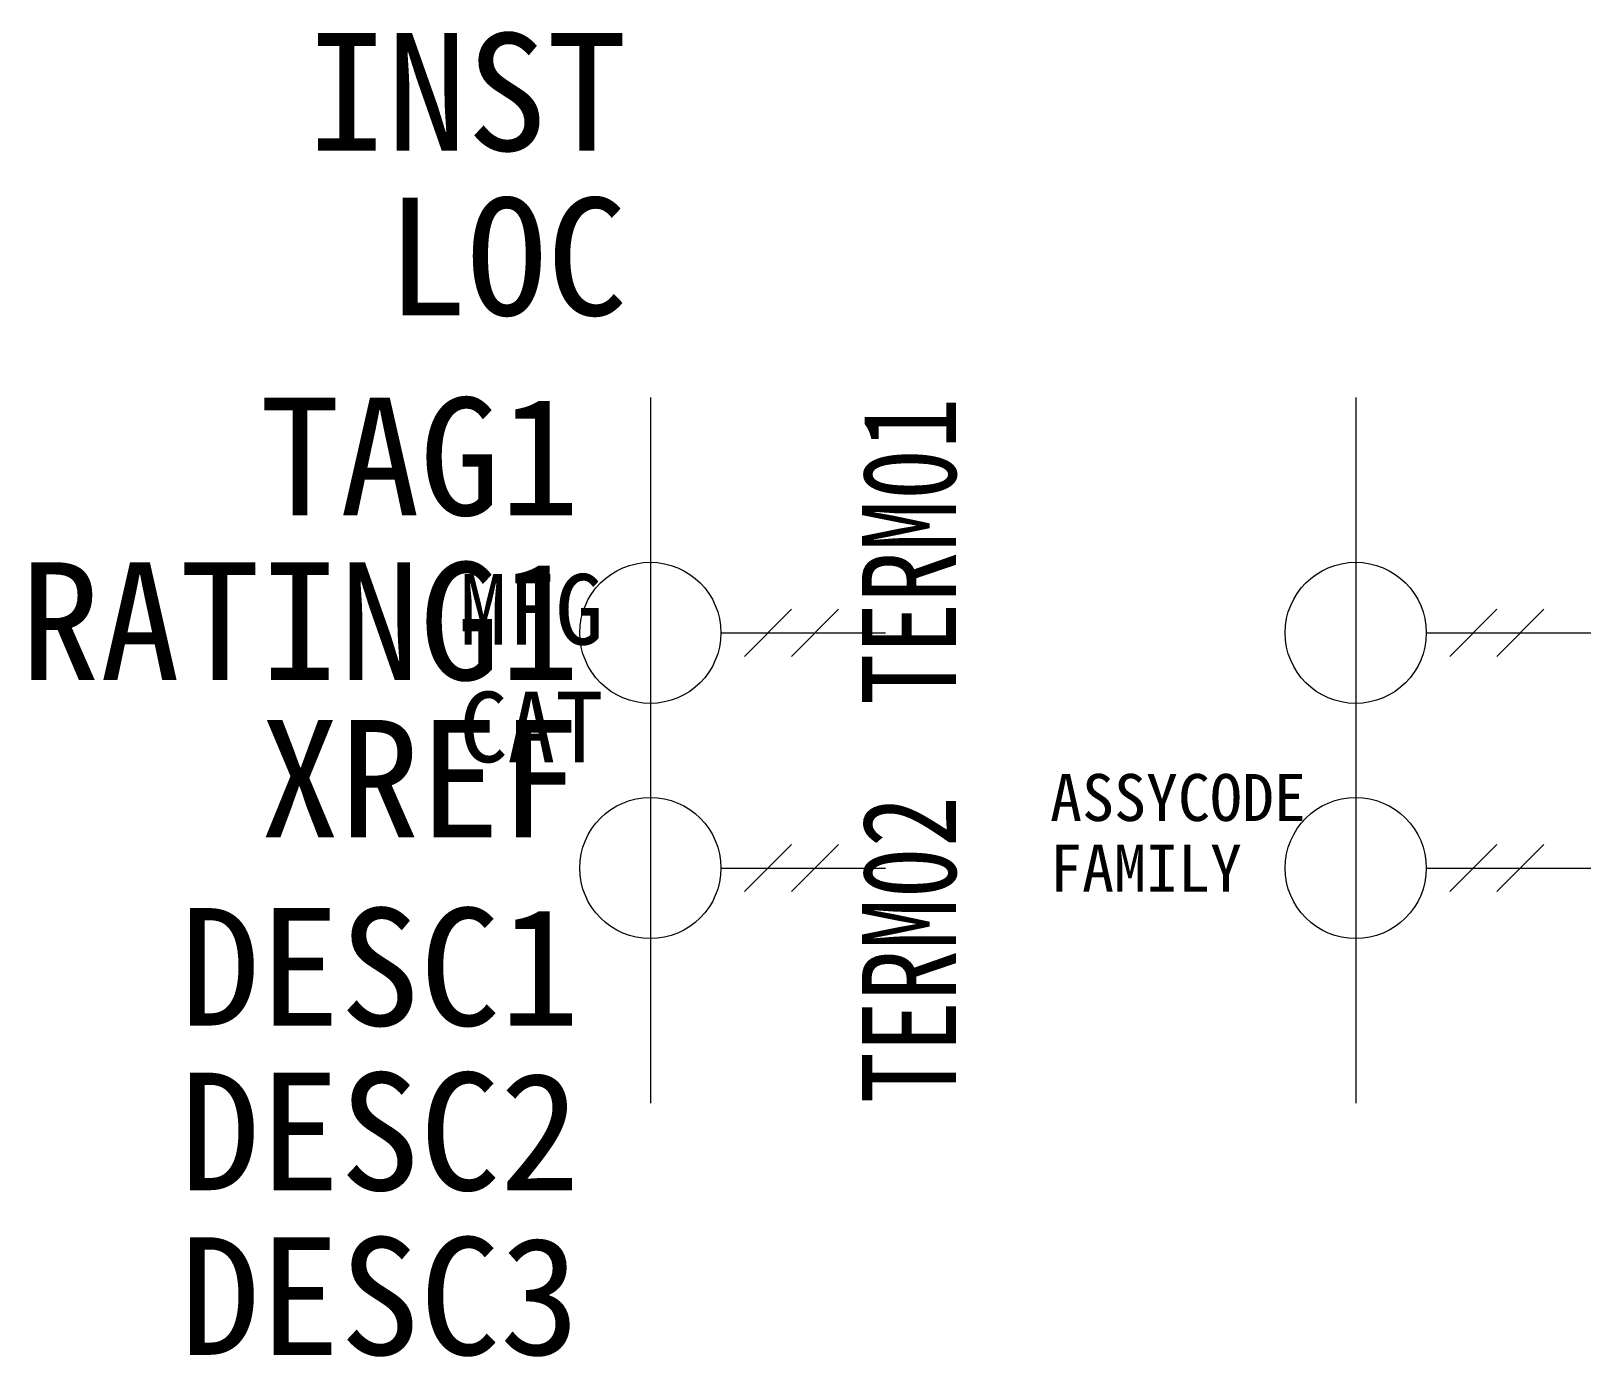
# Model space of a CAD drawing. Header units: millimetres. Extents: x -20.7 to 12.5, y -15.4 to 12.8.
import ezdxf
from ezdxf.enums import TextEntityAlignment as Align

# ---------------------------------------------------------------- set-up
doc = ezdxf.new("R2010")
doc.units = ezdxf.units.MM
doc.header["$LTSCALE"] = 12
doc.styles.add('WD_IEC', font='simhei.ttf')

msp = doc.modelspace()

# ---------------------------------------------------------------- linework, layer by layer
for p, q in [((-7.5, 5), (-7.5, -10)), ((7.5, 5), (7.5, -10)), ((-4.5, 0.5), (-5.5, -0.5)), ((-3.5, 0.5), (-4.5, -0.5)), ((10.5, 0.5), (9.5, -0.5)), ((11.5, 0.5), (10.5, -0.5)), ((-6, 0), (-2.5, 0)), ((9, 0), (12.5, 0)), ((-4.5, -4.5), (-5.5, -5.5)), ((-3.5, -4.5), (-4.5, -5.5)), ((10.5, -4.5), (9.5, -5.5)), ((11.5, -4.5), (10.5, -5.5)), ((-6, -5), (-2.5, -5)), ((9, -5), (12.5, -5))]:
    msp.add_line(p, q)
for centre in [(-7.5, 0), (7.5, 0), (-7.5, -5), (7.5, -5)]:
    msp.add_circle(centre, 1.5)

# ---------------------------------------------------------------- texts
at = {"style": 'WD_IEC'}
for tag, text, p in [('INST', '', (-8, 10.25)), ('LOC', '', (-8, 6.75)), ('TAG1', 'TA', (-9, 2.5)), ('RATING1', '', (-9, -1)), ('XREF', '', (-9, -4.35)), ('DESC1', '', (-9, -8.35)), ('DESC2', '', (-9, -11.85)), ('DESC3', '', (-9, -15.35))]:
    msp.add_attdef(tag, text=text, height=2.5, dxfattribs=at).set_placement(p, align=Align.RIGHT)
at = {"style": 'WD_IEC', "width": 0.8}
msp.add_attdef('TERM01', text='', height=2, rotation=90, dxfattribs=at).set_placement((-1, 5), align=Align.RIGHT)
at = {"style": 'WD_IEC', "flags": 9}
for tag, p in [('MFG', (-8.5, -0.25)), ('CAT', (-8.5, -2.75))]:
    msp.add_attdef(tag, text='', height=1.5, dxfattribs=at).set_placement(p, align=Align.RIGHT)
at = {"style": 'WD_IEC', "flags": 1}
for tag, p in [('ASSYCODE', (1, -4)), ('FAMILY', (1, -5.5))]:
    msp.add_attdef(tag, p, '', height=1, dxfattribs=at)
at = {"style": 'WD_IEC', "width": 0.8}
msp.add_attdef('TERM02', (-1, -10), '', height=2, rotation=90, dxfattribs=at)

doc.saveas('drawing.dxf')
